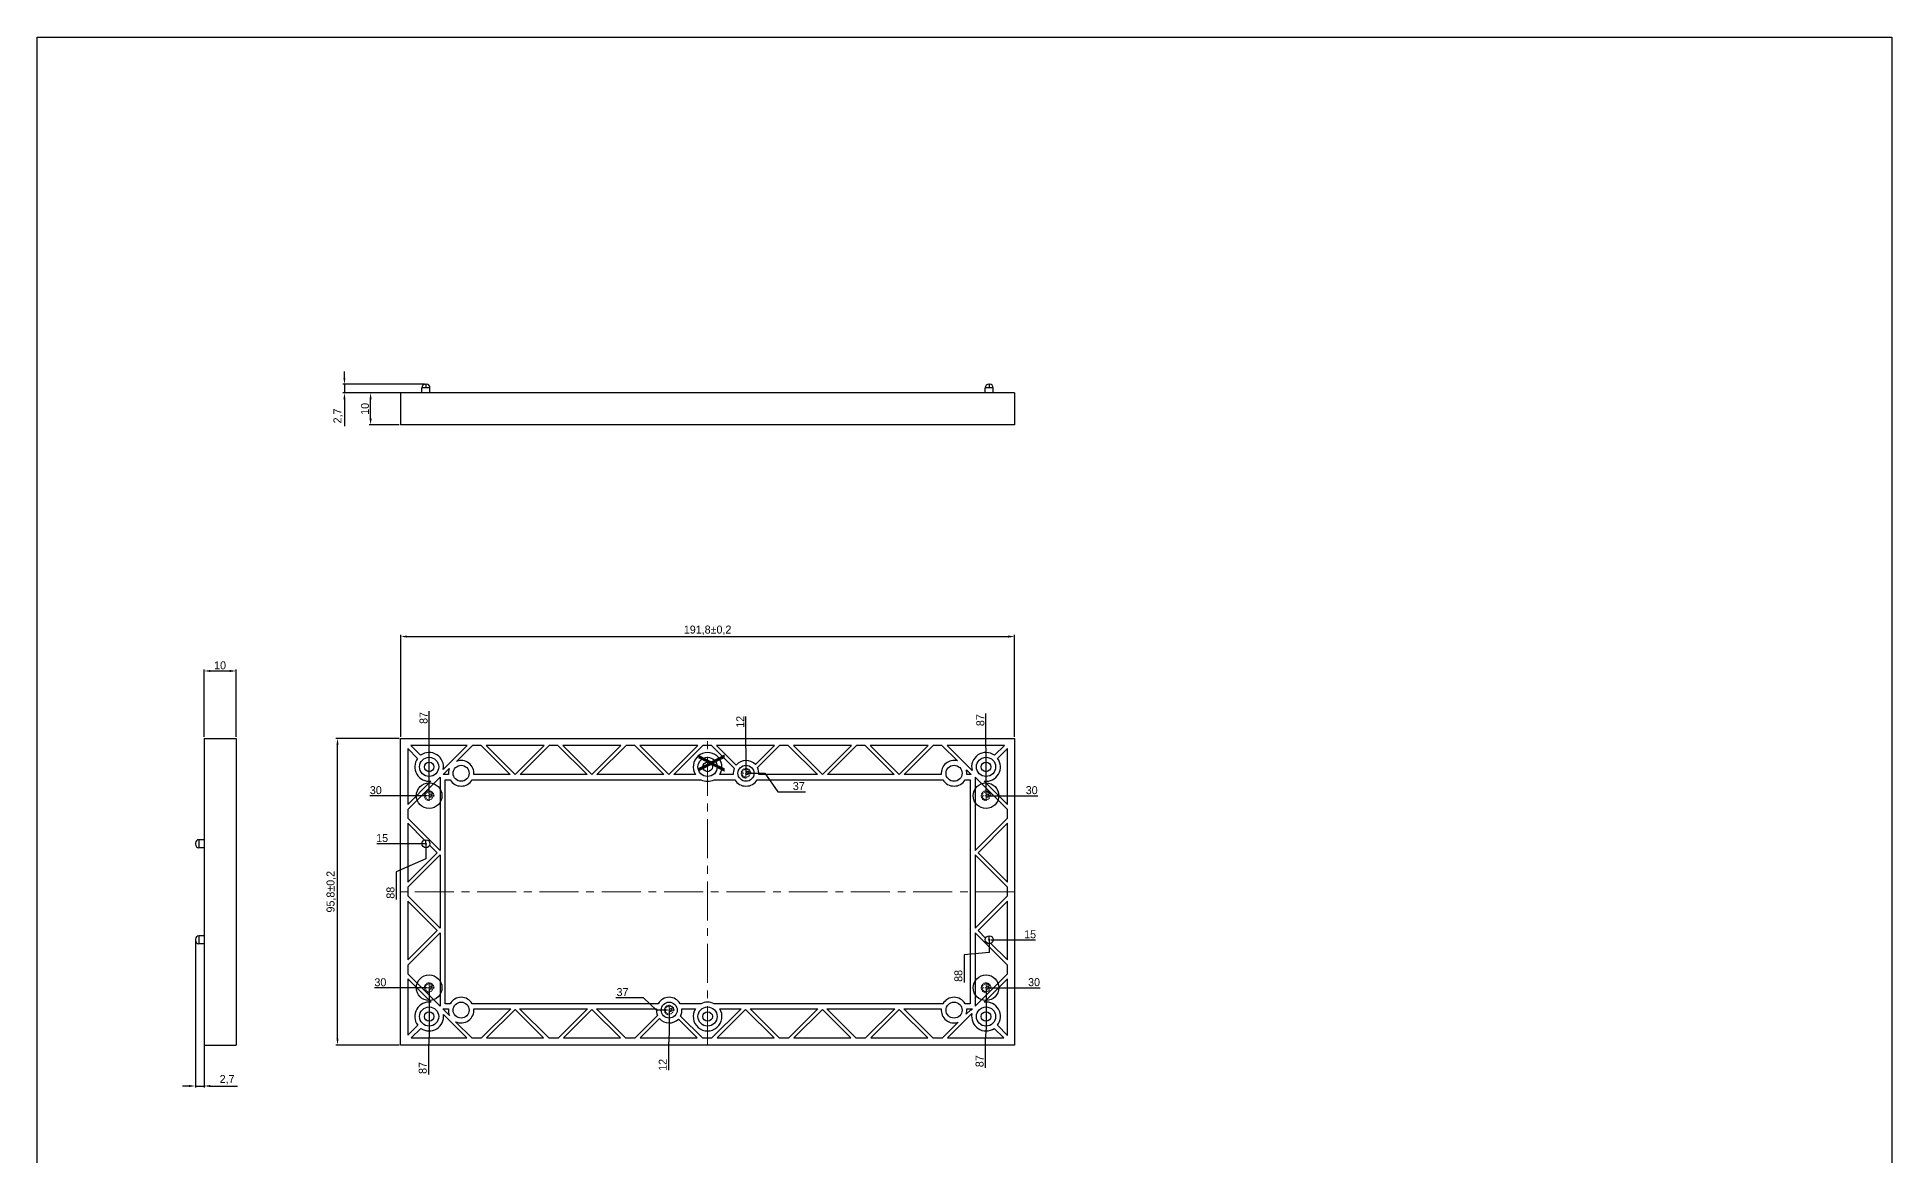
# Model space of a CAD drawing. Header units: millimetres. Extents: x 2216 to 2795, y 815 to 1515.
# Drawn here: x 2216 to 2795, y 1165 to 1515 of the extents above; entities that cross this region are included whole.
import ezdxf

# ---------------------------------------------------------------- set-up
doc = ezdxf.new("R2010")
doc.units = ezdxf.units.MM
doc.linetypes.add('CENTER', pattern=[50.8, 31.75, -6.35, 6.35, -6.35])
doc.linetypes.add('HIDDEN', pattern=[9.525, 6.35, -3.175])
doc.layers.add('dim', color=82, linetype='Continuous', lineweight=9)
doc.layers.add('screw', color=33, linetype='Continuous', lineweight=13)
doc.styles.add('TEXTSTYLE_2', font='txt', dxfattribs={"width": 0.8})
doc.styles.add('TXT', font='txt.shx', dxfattribs={"bigfont": 'gbcbig.shx'})
doc.dimstyles.new('ISO-25', dxfattribs={"dimtxt": 2.5, "dimasz": 2.5, "dimexe": 1.25, "dimexo": 0.625, "dimtad": 1, "dimtxsty": 'Standard', "dimcen": 2.5, "dimadec": 0, "dimazin": 0, "dimtfac": 1, "dimtmove": 0, "dimatfit": 3, "dimfxl": 1, "dimarcsym": 0})

# ---------------------------------------------------------------- blocks, each defined once
blk = doc.blocks.new('screw_m3_g')
at = {"layer": 'screw', "color": 1, "linetype": 'CENTER', "ltscale": 0.06}
for p, q in [((-1.65, 0), (1.65, 0)), ((0, -1.65), (0, 1.65))]:
    blk.add_line(p, q, dxfattribs=at)
at = {"layer": 'screw', "color": 33, "linetype": 'HIDDEN', "ltscale": 0.06}
blk.add_circle((0, 0), 1.25, dxfattribs=at)
at = {"layer": 'screw', "color": 92, "linetype": 'HIDDEN', "ltscale": 0.06}
blk.add_arc((0, 0), 1.5, 270, 180, dxfattribs=at)
at = {"layer": 'screw', "color": 6, "style": 'TXT'}
blk.add_text('M3', height=0.6, dxfattribs=at).set_placement((-0.51, -0.75))
blk = doc.blocks.new('*D4')
at = {"layer": 'Defpoints', "color": 0}
for p in [(2320.03, 1403.43), (2329.43, 1403.43), (2329.43, 1393.43)]:
    blk.add_point(p, dxfattribs=at)
at = {"layer": 'dim', "color": 0, "lineweight": -2}
for p, q in [((2328.93, 1403.43), (2319.54, 1403.43)), ((2320.03, 1395.43), (2320.03, 1401.43)), ((2328.93, 1393.43), (2319.54, 1393.43))]:
    blk.add_line(p, q, dxfattribs=at)
at = {"layer": 'dim', "color": 0}
for points in [[(2319.7, 1401.43), (2320.37, 1401.43), (2320.03, 1403.43)], [(2319.7, 1395.43), (2320.37, 1395.43), (2320.03, 1393.43)]]:
    blk.add_solid(points, dxfattribs=at)
at = {"layer": 'dim', "color": 0, "insert": (2318.29, 1398.43), "char_height": 2.5, "attachment_point": 5, "rotation": 90}
blk.add_mtext('10', dxfattribs=at)
blk = doc.blocks.new('*D5')
at = {"layer": 'Defpoints', "color": 0}
for p in [(2278, 1316.53), (2268, 1295.46), (2278, 1295.46)]:
    blk.add_point(p, dxfattribs=at)
at = {"layer": 'dim', "color": 0, "lineweight": -2}
for p, q in [((2268, 1295.96), (2268, 1317.03)), ((2270, 1316.53), (2276, 1316.53)), ((2278, 1295.96), (2278, 1317.03))]:
    blk.add_line(p, q, dxfattribs=at)
at = {"layer": 'dim', "color": 0}
for points in [[(2270, 1316.87), (2270, 1316.2), (2268, 1316.53)], [(2276, 1316.87), (2276, 1316.2), (2278, 1316.53)]]:
    blk.add_solid(points, dxfattribs=at)
at = {"layer": 'dim', "color": 0, "insert": (2273, 1318.28), "char_height": 2.5, "attachment_point": 5}
blk.add_mtext('10', dxfattribs=at)
blk = doc.blocks.new('*D6')
at = {"layer": 'Defpoints', "color": 0}
for p in [(2311.86, 1403.43), (2336.08, 1403.43), (2337.33, 1406.13)]:
    blk.add_point(p, dxfattribs=at)
at = {"layer": 'dim', "color": 0, "lineweight": -2}
for p, q in [((2311.86, 1408.13), (2311.86, 1410.13)), ((2336.83, 1406.13), (2311.36, 1406.13)), ((2335.58, 1403.43), (2311.36, 1403.43)), ((2311.86, 1406.13), (2311.86, 1403.43)), ((2311.86, 1401.43), (2311.86, 1393.01))]:
    blk.add_line(p, q, dxfattribs=at)
at = {"layer": 'dim', "color": 0}
for points in [[(2311.53, 1408.13), (2312.19, 1408.13), (2311.86, 1406.13)], [(2311.53, 1401.43), (2312.19, 1401.43), (2311.86, 1403.43)]]:
    blk.add_solid(points, dxfattribs=at)
at = {"layer": 'dim', "color": 0, "insert": (2309.9, 1396.22), "char_height": 2.5, "attachment_point": 5, "rotation": 90}
blk.add_mtext('2,7', dxfattribs=at)
blk = doc.blocks.new('*D7')
at = {"layer": 'Defpoints', "color": 0}
for p in [(2265.3, 1232.71), (2268, 1232.71), (2268, 1186.85)]:
    blk.add_point(p, dxfattribs=at)
at = {"layer": 'dim', "color": 0, "lineweight": -2}
for p, q in [((2265.3, 1232.21), (2265.3, 1186.35)), ((2268, 1232.21), (2268, 1186.35)), ((2263.3, 1186.85), (2261.3, 1186.85)), ((2265.3, 1186.85), (2268, 1186.85)), ((2270, 1186.85), (2278.41, 1186.85))]:
    blk.add_line(p, q, dxfattribs=at)
at = {"layer": 'dim', "color": 0}
for points in [[(2263.3, 1187.19), (2263.3, 1186.52), (2265.3, 1186.85)], [(2270, 1187.19), (2270, 1186.52), (2268, 1186.85)]]:
    blk.add_solid(points, dxfattribs=at)
at = {"layer": 'dim', "color": 0, "insert": (2275.2, 1188.81), "char_height": 2.5, "attachment_point": 5}
blk.add_mtext('2,7', dxfattribs=at)
blk = doc.blocks.new('*D30')
at = {"layer": 'Defpoints', "color": 0}
for p in [(2309.69, 1295.46), (2329.43, 1295.46), (2329.43, 1199.66)]:
    blk.add_point(p, dxfattribs=at)
at = {"layer": 'dim', "color": 0, "lineweight": -2}
for p, q in [((2328.93, 1295.46), (2309.19, 1295.46)), ((2309.69, 1201.66), (2309.69, 1293.46)), ((2328.93, 1199.66), (2309.19, 1199.66))]:
    blk.add_line(p, q, dxfattribs=at)
at = {"layer": 'dim', "color": 0}
for points in [[(2309.36, 1293.46), (2310.03, 1293.46), (2309.69, 1295.46)], [(2309.36, 1201.66), (2310.03, 1201.66), (2309.69, 1199.66)]]:
    blk.add_solid(points, dxfattribs=at)
at = {"layer": 'dim', "color": 0, "insert": (2307.74, 1247.56), "char_height": 2.5, "attachment_point": 5, "rotation": 90}
blk.add_mtext('\\A1;95,8±0,2', dxfattribs=at)
blk = doc.blocks.new('*D31')
at = {"layer": 'Defpoints', "color": 0}
for p in [(2521.23, 1327.29), (2329.43, 1295.46), (2521.23, 1295.46)]:
    blk.add_point(p, dxfattribs=at)
at = {"layer": 'dim', "color": 0, "lineweight": -2}
for p, q in [((2329.43, 1295.96), (2329.43, 1327.79)), ((2331.43, 1327.29), (2519.23, 1327.29)), ((2521.23, 1295.96), (2521.23, 1327.79))]:
    blk.add_line(p, q, dxfattribs=at)
at = {"layer": 'dim', "color": 0}
for points in [[(2331.43, 1327.62), (2331.43, 1326.95), (2329.43, 1327.29)], [(2519.23, 1327.62), (2519.23, 1326.95), (2521.23, 1327.29)]]:
    blk.add_solid(points, dxfattribs=at)
at = {"layer": 'dim', "color": 0, "insert": (2425.33, 1329.24), "char_height": 2.5, "attachment_point": 5}
blk.add_mtext('\\A1;191,8±0,2', dxfattribs=at)
blk = doc.blocks.new('*D47')
at = {"layer": 'Defpoints', "color": 0}
for p in [(2324.04, 1277.53), (2338.33, 1277.56), (2425.33, 1247.56)]:
    blk.add_point(p, dxfattribs=at)
at = {"layer": 'dim', "color": 0, "lineweight": -2}
for p, q in [((2328.04, 1277.53), (2319.79, 1277.53)), ((2332.04, 1277.56), (2328.04, 1277.53)), ((2337.83, 1277.56), (2332.04, 1277.56))]:
    blk.add_line(p, q, dxfattribs=at)
at = {"layer": 'dim', "color": 0, "insert": (2321.66, 1279.28), "char_height": 2.5, "attachment_point": 5}
blk.add_mtext('30', dxfattribs=at)
blk = doc.blocks.new('*D48')
at = {"layer": 'Defpoints', "color": 0}
for p in [(2338.34, 1299.26), (2338.33, 1277.56), (2425.33, 1247.56)]:
    blk.add_point(p, dxfattribs=at)
at = {"layer": 'dim', "color": 0, "lineweight": -2}
for p, q in [((2338.34, 1295.26), (2338.34, 1303.93)), ((2338.33, 1291.26), (2338.34, 1295.26)), ((2338.33, 1278.06), (2338.33, 1291.26))]:
    blk.add_line(p, q, dxfattribs=at)
at = {"layer": 'dim', "color": 0, "insert": (2336.59, 1301.85), "char_height": 2.5, "attachment_point": 5, "rotation": 90}
blk.add_mtext('87', dxfattribs=at)
blk = doc.blocks.new('*D49')
at = {"layer": 'Defpoints', "color": 0}
for p in [(2337.33, 1262.56), (2328.01, 1249.82), (2425.33, 1247.56)]:
    blk.add_point(p, dxfattribs=at)
at = {"layer": 'dim', "color": 0, "lineweight": -2}
for p, q in [((2337.33, 1257.82), (2328.01, 1253.82)), ((2337.33, 1262.06), (2337.33, 1257.82)), ((2328.01, 1253.82), (2328.01, 1245.15))]:
    blk.add_line(p, q, dxfattribs=at)
at = {"layer": 'dim', "color": 0, "insert": (2326.26, 1247.24), "char_height": 2.5, "attachment_point": 5, "rotation": 90}
blk.add_mtext('88', dxfattribs=at)
blk = doc.blocks.new('*D50')
at = {"layer": 'Defpoints', "color": 0}
for p in [(2325.81, 1262.56), (2337.33, 1262.56), (2425.33, 1247.56)]:
    blk.add_point(p, dxfattribs=at)
at = {"layer": 'dim', "color": 0, "lineweight": -2}
for p, q in [((2329.81, 1262.56), (2321.98, 1262.56)), ((2333.33, 1262.56), (2329.81, 1262.56)), ((2336.83, 1262.56), (2333.33, 1262.56))]:
    blk.add_line(p, q, dxfattribs=at)
at = {"layer": 'dim', "color": 0, "insert": (2323.64, 1264.31), "char_height": 2.5, "attachment_point": 5}
blk.add_mtext('15', dxfattribs=at)
blk = doc.blocks.new('*D51')
at = {"layer": 'Defpoints', "color": 0}
for p in [(2425.33, 1247.56), (2325.46, 1217.49), (2338.33, 1217.56)]:
    blk.add_point(p, dxfattribs=at)
at = {"layer": 'dim', "color": 0, "lineweight": -2}
for p, q in [((2329.46, 1217.49), (2321.21, 1217.49)), ((2333.46, 1217.56), (2329.46, 1217.49)), ((2337.83, 1217.56), (2333.46, 1217.56))]:
    blk.add_line(p, q, dxfattribs=at)
at = {"layer": 'dim', "color": 0, "insert": (2323.09, 1219.24), "char_height": 2.5, "attachment_point": 5}
blk.add_mtext('30', dxfattribs=at)
blk = doc.blocks.new('*D52')
at = {"layer": 'Defpoints', "color": 0}
for p in [(2425.33, 1247.56), (2338.33, 1217.56), (2338.08, 1195.07)]:
    blk.add_point(p, dxfattribs=at)
at = {"layer": 'dim', "color": 0, "lineweight": -2}
for p, q in [((2338.33, 1217.06), (2338.33, 1203.07)), ((2338.33, 1203.07), (2338.08, 1199.07)), ((2338.08, 1199.07), (2338.08, 1190.4))]:
    blk.add_line(p, q, dxfattribs=at)
at = {"layer": 'dim', "color": 0, "insert": (2336.33, 1192.49), "char_height": 2.5, "attachment_point": 5, "rotation": 90}
blk.add_mtext('87', dxfattribs=at)
blk = doc.blocks.new('*D53')
at = {"layer": 'Defpoints', "color": 0}
for p in [(2425.33, 1247.56), (2413.33, 1210.56), (2413.07, 1195.61)]:
    blk.add_point(p, dxfattribs=at)
at = {"layer": 'dim', "color": 0, "lineweight": -2}
for p, q in [((2413.33, 1210.06), (2413.33, 1203.61)), ((2413.33, 1203.61), (2413.07, 1199.61)), ((2413.07, 1199.61), (2413.07, 1191.78))]:
    blk.add_line(p, q, dxfattribs=at)
at = {"layer": 'dim', "color": 0, "insert": (2411.32, 1193.45), "char_height": 2.5, "attachment_point": 5, "rotation": 90}
blk.add_mtext('12', dxfattribs=at)
blk = doc.blocks.new('*D54')
at = {"layer": 'Defpoints', "color": 0}
for p in [(2425.33, 1247.56), (2401.32, 1214.43), (2413.33, 1210.56)]:
    blk.add_point(p, dxfattribs=at)
at = {"layer": 'dim', "color": 0, "lineweight": -2}
for p, q in [((2405.32, 1214.43), (2396.66, 1214.43)), ((2409.32, 1210.56), (2405.32, 1214.43)), ((2412.83, 1210.56), (2409.32, 1210.56))]:
    blk.add_line(p, q, dxfattribs=at)
at = {"layer": 'dim', "color": 0, "insert": (2398.74, 1216.18), "char_height": 2.5, "attachment_point": 5}
blk.add_mtext('37', dxfattribs=at)
blk = doc.blocks.new('*D55')
at = {"layer": 'Defpoints', "color": 0}
for p in [(2425.33, 1247.56), (2512.33, 1217.56), (2524.96, 1217.53)]:
    blk.add_point(p, dxfattribs=at)
at = {"layer": 'dim', "color": 0, "lineweight": -2}
for p, q in [((2512.83, 1217.56), (2516.96, 1217.56)), ((2516.96, 1217.56), (2520.96, 1217.53)), ((2520.96, 1217.53), (2529.2, 1217.53))]:
    blk.add_line(p, q, dxfattribs=at)
at = {"layer": 'dim', "color": 0, "insert": (2527.33, 1219.28), "char_height": 2.5, "attachment_point": 5}
blk.add_mtext('30', dxfattribs=at)
blk = doc.blocks.new('*D56')
at = {"layer": 'Defpoints', "color": 0}
for p in [(2425.33, 1247.56), (2512.33, 1217.56), (2512.07, 1197.17)]:
    blk.add_point(p, dxfattribs=at)
at = {"layer": 'dim', "color": 0, "lineweight": -2}
for p, q in [((2512.33, 1217.06), (2512.33, 1205.17)), ((2512.33, 1205.17), (2512.07, 1201.17)), ((2512.07, 1201.17), (2512.07, 1192.5))]:
    blk.add_line(p, q, dxfattribs=at)
at = {"layer": 'dim', "color": 0, "insert": (2510.32, 1194.59), "char_height": 2.5, "attachment_point": 5, "rotation": 90}
blk.add_mtext('87', dxfattribs=at)
blk = doc.blocks.new('*D57')
at = {"layer": 'Defpoints', "color": 0}
for p in [(2425.33, 1247.56), (2513.33, 1232.56), (2523.93, 1232.49)]:
    blk.add_point(p, dxfattribs=at)
at = {"layer": 'dim', "color": 0, "lineweight": -2}
for p, q in [((2513.83, 1232.56), (2517.33, 1232.56)), ((2517.33, 1232.56), (2519.93, 1232.49)), ((2519.93, 1232.49), (2527.76, 1232.49))]:
    blk.add_line(p, q, dxfattribs=at)
at = {"layer": 'dim', "color": 0, "insert": (2526.1, 1234.24), "char_height": 2.5, "attachment_point": 5}
blk.add_mtext('15', dxfattribs=at)
blk = doc.blocks.new('*D58')
at = {"layer": 'Defpoints', "color": 0}
for p in [(2425.33, 1247.56), (2513.33, 1232.56), (2505.45, 1223.83)]:
    blk.add_point(p, dxfattribs=at)
at = {"layer": 'dim', "color": 0, "lineweight": -2}
for p, q in [((2513.33, 1232.06), (2513.33, 1228.56)), ((2513.33, 1228.56), (2505.45, 1227.83)), ((2505.45, 1227.83), (2505.45, 1219.17))]:
    blk.add_line(p, q, dxfattribs=at)
at = {"layer": 'dim', "color": 0, "insert": (2503.7, 1221.25), "char_height": 2.5, "attachment_point": 5, "rotation": 90}
blk.add_mtext('88', dxfattribs=at)
blk = doc.blocks.new('*D59')
at = {"layer": 'Defpoints', "color": 0}
for p in [(2512.33, 1277.56), (2524.22, 1277.53), (2425.33, 1247.56)]:
    blk.add_point(p, dxfattribs=at)
at = {"layer": 'dim', "color": 0, "lineweight": -2}
for p, q in [((2512.83, 1277.56), (2516.33, 1277.56)), ((2516.33, 1277.56), (2520.22, 1277.53)), ((2520.22, 1277.53), (2528.47, 1277.53))]:
    blk.add_line(p, q, dxfattribs=at)
at = {"layer": 'dim', "color": 0, "insert": (2526.59, 1279.28), "char_height": 2.5, "attachment_point": 5}
blk.add_mtext('30', dxfattribs=at)
blk = doc.blocks.new('*D60')
at = {"layer": 'Defpoints', "color": 0}
for p in [(2512.3, 1298.57), (2512.33, 1277.56), (2425.33, 1247.56)]:
    blk.add_point(p, dxfattribs=at)
at = {"layer": 'dim', "color": 0, "lineweight": -2}
for p, q in [((2512.3, 1294.57), (2512.3, 1303.23)), ((2512.33, 1290.57), (2512.3, 1294.57)), ((2512.33, 1278.06), (2512.33, 1290.57))]:
    blk.add_line(p, q, dxfattribs=at)
at = {"layer": 'dim', "color": 0, "insert": (2510.55, 1301.15), "char_height": 2.5, "attachment_point": 5, "rotation": 90}
blk.add_mtext('87', dxfattribs=at)
blk = doc.blocks.new('*D61')
at = {"layer": 'Defpoints', "color": 0}
for p in [(2437.3, 1298.48), (2437.33, 1284.56), (2425.33, 1247.56)]:
    blk.add_point(p, dxfattribs=at)
at = {"layer": 'dim', "color": 0, "lineweight": -2}
for p, q in [((2437.3, 1294.48), (2437.3, 1302.32)), ((2437.33, 1290.48), (2437.3, 1294.48)), ((2437.33, 1285.06), (2437.33, 1290.48))]:
    blk.add_line(p, q, dxfattribs=at)
at = {"layer": 'dim', "color": 0, "insert": (2435.55, 1300.65), "char_height": 2.5, "attachment_point": 5, "rotation": 90}
blk.add_mtext('12', dxfattribs=at)
blk = doc.blocks.new('*D62')
at = {"layer": 'Defpoints', "color": 0}
for p in [(2437.33, 1284.56), (2451.24, 1278.82), (2425.33, 1247.56)]:
    blk.add_point(p, dxfattribs=at)
at = {"layer": 'dim', "color": 0, "lineweight": -2}
for p, q in [((2437.83, 1284.56), (2443.24, 1284.56)), ((2443.24, 1284.56), (2447.24, 1278.82)), ((2447.24, 1278.82), (2455.91, 1278.82))]:
    blk.add_line(p, q, dxfattribs=at)
at = {"layer": 'dim', "color": 0, "insert": (2453.82, 1280.57), "char_height": 2.5, "attachment_point": 5}
blk.add_mtext('37', dxfattribs=at)

msp = doc.modelspace()

# ---------------------------------------------------------------- linework, layer by layer
for p, q in [((2215.832, 815.41), (2215.832, 1514.603)), ((2215.832, 1514.603), (2795.361, 1514.603)), ((2795.361, 1514.603), (2795.361, 815.41))]:
    msp.add_line(p, q)
at = {"color": 7, "linetype": 'Continuous'}
for p, q in [((2521.226, 1403.43), (2329.426, 1403.43)), ((2329.426, 1403.43), (2329.426, 1393.43)), ((2338.576, 1405.03), (2336.076, 1405.03)), ((2336.076, 1403.43), (2336.076, 1405.03)), ((2337.176, 1406.13), (2337.476, 1406.13)), ((2337.326, 1406.13), (2337.326, 1405.03)), ((2338.576, 1403.43), (2338.576, 1405.03)), ((2466.941, 1403.43), (2383.711, 1403.43)), ((2512.076, 1403.43), (2512.076, 1405.03)), ((2514.576, 1405.03), (2512.076, 1405.03)), ((2513.176, 1406.13), (2513.476, 1406.13)), ((2513.326, 1406.13), (2513.326, 1405.03)), ((2514.576, 1403.43), (2514.576, 1405.03)), ((2521.226, 1403.43), (2521.226, 1393.43)), ((2521.226, 1393.43), (2329.426, 1393.43)), ((2267.996, 1295.457), (2267.996, 1199.657)), ((2267.996, 1295.457), (2277.996, 1295.457)), ((2277.996, 1295.457), (2277.996, 1199.657)), ((2329.426, 1295.457), (2521.226, 1295.457)), ((2329.426, 1199.657), (2329.426, 1295.457)), ((2332.607, 1293.257), (2335.67, 1290.189)), ((2350.251, 1293.257), (2332.607, 1293.257)), ((2342.756, 1285.761), (2350.251, 1293.257)), ((2351.843, 1293.257), (2346.867, 1288.281)), ((2354.551, 1293.257), (2351.843, 1293.257)), ((2363.651, 1284.157), (2354.551, 1293.257)), ((2356.142, 1293.257), (2365.197, 1284.202)), ((2374.251, 1293.257), (2356.142, 1293.257)), ((2365.197, 1284.202), (2374.251, 1293.257)), ((2375.843, 1293.257), (2366.743, 1284.157)), ((2378.551, 1293.257), (2375.843, 1293.257)), ((2387.651, 1284.157), (2378.551, 1293.257)), ((2380.142, 1293.257), (2389.197, 1284.202)), ((2398.251, 1293.257), (2380.142, 1293.257)), ((2389.197, 1284.202), (2398.251, 1293.257)), ((2399.843, 1293.257), (2390.743, 1284.157)), ((2402.551, 1293.257), (2399.843, 1293.257)), ((2411.651, 1284.157), (2402.551, 1293.257)), ((2404.142, 1293.257), (2413.197, 1284.202)), ((2422.251, 1293.257), (2404.142, 1293.257)), ((2413.197, 1284.202), (2422.251, 1293.257)), ((2423.843, 1293.257), (2414.743, 1284.157)), ((2426.551, 1293.257), (2423.843, 1293.257)), ((2433.657, 1286.15), (2426.551, 1293.257)), ((2428.142, 1293.257), (2434.266, 1287.133)), ((2446.251, 1293.257), (2428.142, 1293.257)), ((2440.265, 1287.27), (2446.251, 1293.257)), ((2447.843, 1293.257), (2440.913, 1286.327)), ((2450.551, 1293.257), (2447.843, 1293.257)), ((2459.651, 1284.157), (2450.551, 1293.257)), ((2470.251, 1293.257), (2452.142, 1293.257)), ((2452.142, 1293.257), (2461.197, 1284.202)), ((2461.197, 1284.202), (2470.251, 1293.257)), ((2471.843, 1293.257), (2462.743, 1284.157)), ((2474.551, 1293.257), (2471.843, 1293.257)), ((2483.651, 1284.157), (2474.551, 1293.257)), ((2494.251, 1293.257), (2476.142, 1293.257)), ((2476.142, 1293.257), (2485.197, 1284.202)), ((2485.197, 1284.202), (2494.251, 1293.257)), ((2495.843, 1293.257), (2486.743, 1284.157)), ((2498.551, 1293.257), (2495.843, 1293.257)), ((2503.396, 1288.411), (2498.551, 1293.257)), ((2518.046, 1293.257), (2500.142, 1293.257)), ((2500.142, 1293.257), (2507.97, 1285.429)), ((2514.982, 1290.189), (2518.046, 1293.257)), ((2521.226, 1295.457), (2521.226, 1199.657)), ((2267.996, 1289.172), (2267.996, 1205.942)), ((2334.694, 1289.213), (2331.626, 1292.276)), ((2331.626, 1292.276), (2331.626, 1274.822)), ((2519.026, 1292.297), (2515.953, 1289.221)), ((2519.026, 1274.822), (2519.026, 1292.297)), ((2341.726, 1283.331), (2331.626, 1273.231)), ((2331.626, 1274.822), (2338.897, 1282.093)), ((2341.726, 1283.331), (2341.726, 1260.423)), ((2344.602, 1286.016), (2342.743, 1284.157)), ((2344.346, 1284.157), (2342.743, 1284.157)), ((2343.326, 1282.557), (2344.862, 1282.557)), ((2343.326, 1212.557), (2343.326, 1282.557)), ((2351.791, 1282.557), (2423.265, 1282.557)), ((2363.651, 1284.157), (2352.306, 1284.157)), ((2387.651, 1284.157), (2366.743, 1284.157)), ((2411.651, 1284.157), (2390.743, 1284.157)), ((2421.52, 1284.157), (2414.743, 1284.157)), ((2427.388, 1282.557), (2433.862, 1282.557)), ((2433.346, 1284.157), (2429.133, 1284.157)), ((2440.791, 1282.557), (2498.862, 1282.557)), ((2459.651, 1284.157), (2441.306, 1284.157)), ((2483.651, 1284.157), (2462.743, 1284.157)), ((2498.346, 1284.157), (2486.743, 1284.157)), ((2505.791, 1282.557), (2507.326, 1282.557)), ((2507.651, 1284.157), (2506.181, 1285.627)), ((2507.651, 1284.157), (2506.306, 1284.157)), ((2507.326, 1282.557), (2507.326, 1212.557)), ((2508.926, 1283.331), (2508.926, 1260.423)), ((2519.026, 1273.231), (2508.926, 1283.331)), ((2511.756, 1282.093), (2519.026, 1274.822)), ((2331.626, 1273.231), (2331.626, 1270.523)), ((2331.626, 1270.523), (2341.726, 1260.423)), ((2508.926, 1260.423), (2519.026, 1270.523)), ((2519.026, 1270.523), (2519.026, 1273.231)), ((2266.396, 1263.807), (2266.396, 1261.307)), ((2267.996, 1263.807), (2266.396, 1263.807)), ((2336.847, 1263.711), (2331.626, 1268.931)), ((2331.626, 1268.931), (2331.626, 1250.522)), ((2337.326, 1262.707), (2337.326, 1263.807)), ((2519.026, 1268.931), (2509.822, 1259.727)), ((2519.026, 1250.522), (2519.026, 1268.931)), ((2265.296, 1262.707), (2265.296, 1262.407)), ((2267.996, 1261.307), (2266.396, 1261.307)), ((2331.626, 1250.522), (2340.831, 1259.727)), ((2341.726, 1259.031), (2331.626, 1248.931)), ((2337.326, 1262.407), (2337.326, 1261.307)), ((2340.831, 1259.727), (2338.481, 1262.077)), ((2341.726, 1259.031), (2341.726, 1236.123)), ((2508.926, 1259.031), (2508.926, 1236.123)), ((2519.026, 1248.931), (2508.926, 1259.031)), ((2509.822, 1259.727), (2519.026, 1250.522)), ((2331.626, 1248.931), (2331.626, 1246.223)), ((2331.626, 1246.223), (2341.726, 1236.123)), ((2508.926, 1236.123), (2519.026, 1246.223)), ((2519.026, 1246.223), (2519.026, 1248.931)), ((2340.831, 1235.427), (2331.626, 1244.631)), ((2331.626, 1244.631), (2331.626, 1226.222)), ((2519.026, 1244.631), (2509.822, 1235.427)), ((2519.026, 1226.222), (2519.026, 1244.631)), ((2331.626, 1226.222), (2340.831, 1235.427)), ((2341.726, 1234.731), (2331.626, 1224.631)), ((2341.726, 1234.731), (2341.726, 1211.823)), ((2508.926, 1234.731), (2508.926, 1211.823)), ((2519.026, 1224.631), (2508.926, 1234.731)), ((2509.822, 1235.427), (2512.184, 1233.065)), ((2265.296, 1232.707), (2265.296, 1232.407)), ((2267.996, 1233.807), (2266.396, 1233.807)), ((2266.396, 1233.807), (2266.396, 1231.307)), ((2267.996, 1231.307), (2266.396, 1231.307)), ((2513.326, 1232.707), (2513.326, 1233.807)), ((2513.326, 1232.407), (2513.326, 1231.307)), ((2513.834, 1231.414), (2519.026, 1226.222)), ((2331.626, 1224.631), (2331.626, 1221.923)), ((2519.026, 1221.923), (2519.026, 1224.631)), ((2331.626, 1221.923), (2341.726, 1211.823)), ((2338.944, 1213.014), (2331.626, 1220.331)), ((2331.626, 1220.331), (2331.626, 1202.687)), ((2508.926, 1211.823), (2519.026, 1221.923)), ((2519.026, 1220.331), (2511.709, 1213.014)), ((2519.026, 1202.666), (2519.026, 1220.331)), ((2344.862, 1212.557), (2343.326, 1212.557)), ((2409.862, 1212.557), (2351.791, 1212.557)), ((2423.265, 1212.557), (2416.791, 1212.557)), ((2498.862, 1212.557), (2427.388, 1212.557)), ((2507.326, 1212.557), (2505.791, 1212.557)), ((2331.626, 1202.687), (2334.758, 1205.815)), ((2342.593, 1210.957), (2344.717, 1208.832)), ((2342.593, 1210.957), (2344.346, 1210.957)), ((2350.101, 1201.857), (2342.784, 1209.174)), ((2346.602, 1206.947), (2351.693, 1201.857)), ((2352.306, 1210.957), (2363.801, 1210.957)), ((2354.701, 1201.857), (2363.801, 1210.957)), ((2365.197, 1210.761), (2356.292, 1201.857)), ((2374.101, 1201.857), (2365.197, 1210.761)), ((2366.593, 1210.957), (2375.693, 1201.857)), ((2366.593, 1210.957), (2387.801, 1210.957)), ((2378.701, 1201.857), (2387.801, 1210.957)), ((2389.197, 1210.761), (2380.292, 1201.857)), ((2398.101, 1201.857), (2389.197, 1210.761)), ((2390.593, 1210.957), (2399.693, 1201.857)), ((2390.593, 1210.957), (2409.346, 1210.957)), ((2402.701, 1201.857), (2409.704, 1208.86)), ((2410.336, 1207.9), (2404.292, 1201.857)), ((2422.101, 1201.857), (2416.192, 1207.766)), ((2416.863, 1208.687), (2423.693, 1201.857)), ((2417.306, 1210.957), (2421.52, 1210.957)), ((2426.701, 1201.857), (2435.801, 1210.957)), ((2437.197, 1210.761), (2428.292, 1201.857)), ((2429.133, 1210.957), (2435.801, 1210.957)), ((2446.101, 1201.857), (2437.197, 1210.761)), ((2438.593, 1210.957), (2459.801, 1210.957)), ((2438.593, 1210.957), (2447.693, 1201.857)), ((2450.701, 1201.857), (2459.801, 1210.957)), ((2461.197, 1210.761), (2452.292, 1201.857)), ((2470.101, 1201.857), (2461.197, 1210.761)), ((2462.593, 1210.957), (2483.801, 1210.957)), ((2462.593, 1210.957), (2471.693, 1201.857)), ((2474.701, 1201.857), (2483.801, 1210.957)), ((2485.197, 1210.761), (2476.292, 1201.857)), ((2494.101, 1201.857), (2485.197, 1210.761)), ((2486.593, 1210.957), (2498.347, 1210.957)), ((2486.593, 1210.957), (2495.693, 1201.857)), ((2498.701, 1201.857), (2503.613, 1206.769)), ((2507.924, 1209.488), (2500.292, 1201.857)), ((2506.114, 1209.27), (2507.438, 1210.594)), ((2506.306, 1210.957), (2508.06, 1210.957)), ((2507.697, 1210.594), (2507.438, 1210.594)), ((2507.697, 1210.594), (2508.06, 1210.957)), ((2515.889, 1205.807), (2519.026, 1202.666)), ((2267.996, 1199.657), (2277.996, 1199.657)), ((2521.226, 1199.657), (2329.426, 1199.657)), ((2335.758, 1204.862), (2332.756, 1201.857)), ((2332.756, 1201.857), (2350.101, 1201.857)), ((2351.693, 1201.857), (2354.701, 1201.857)), ((2356.292, 1201.857), (2374.101, 1201.857)), ((2375.693, 1201.857), (2378.701, 1201.857)), ((2380.292, 1201.857), (2398.101, 1201.857)), ((2399.693, 1201.857), (2402.701, 1201.857)), ((2404.292, 1201.857), (2422.101, 1201.857)), ((2423.693, 1201.857), (2426.701, 1201.857)), ((2428.292, 1201.857), (2446.101, 1201.857)), ((2447.693, 1201.857), (2450.701, 1201.857)), ((2452.292, 1201.857), (2470.101, 1201.857)), ((2471.693, 1201.857), (2474.701, 1201.857)), ((2476.292, 1201.857), (2494.101, 1201.857)), ((2495.693, 1201.857), (2498.701, 1201.857)), ((2500.292, 1201.857), (2517.896, 1201.857)), ((2517.896, 1201.857), (2514.895, 1204.862))]:
    msp.add_line(p, q, dxfattribs=at)
for centre, radius in [((2338.326, 1286.557), 3), ((2338.326, 1286.557), 1.5), ((2348.326, 1284.557), 2.5), ((2425.326, 1286.557), 3), ((2425.326, 1286.557), 1.5), ((2437.326, 1284.557), 2.5), ((2502.326, 1284.557), 2.5), ((2512.326, 1286.557), 3), ((2512.326, 1286.557), 1.5), ((2337.326, 1262.557), 1.25), ((2337.326, 1262.557), 0.15), ((2513.326, 1232.557), 1.25), ((2513.326, 1232.557), 0.15), ((2338.326, 1208.557), 3), ((2348.326, 1210.557), 2.5), ((2413.326, 1210.557), 2.5), ((2425.326, 1208.557), 3), ((2502.326, 1210.557), 2.5), ((2512.326, 1208.557), 3), ((2338.326, 1208.557), 1.5), ((2425.326, 1208.557), 1.5), ((2512.326, 1208.557), 1.5)]:
    msp.add_circle(centre, radius, dxfattribs=at)
for centre in [(2338.326, 1277.557), (2512.326, 1277.557), (2338.326, 1217.557), (2512.326, 1217.557)]:
    msp.add_circle(centre, 4)
for centre, radius, start, end in [((2337.176, 1405.03), 1.1, 90.00019, 180), ((2337.476, 1405.03), 1.1, 0, 89.99981), ((2513.176, 1405.03), 1.1, 90.00019, 180), ((2513.476, 1405.03), 1.1, 0, 89.99981), ((2338.326, 1286.557), 4.5, 143.826746, 277.284069), ((2338.326, 1286.557), 4.5, 349.81454, 126.173254), ((2348.326, 1284.557), 4, 354.26083, 111.396949), ((2425.326, 1286.557), 4.5, 327.769047, 212.230953), ((2437.326, 1284.557), 4, 42.722098, 139.910508), ((2502.326, 1284.557), 4, 74.484581, 185.73917), ((2512.326, 1286.557), 4.5, 53.826746, 194.515088), ((2512.326, 1286.557), 4.5, 262.715931, 36.298125), ((2348.326, 1284.557), 4, 158.603051, 185.73917), ((2348.326, 1284.557), 4, 210, 330), ((2425.326, 1286.557), 4.5, 242.733956, 297.266044), ((2437.326, 1284.557), 4, 156.527558, 185.73917), ((2437.326, 1284.557), 4, 210, 330), ((2437.326, 1284.557), 4, 354.26083, 26.270814), ((2502.326, 1284.557), 4, 210, 330), ((2502.326, 1284.557), 4, 354.26083, 15.515419), ((2266.396, 1262.707), 1.1, 90.000202, 179.999825), ((2266.396, 1262.407), 1.1, 180.000175, 269.999798), ((2266.396, 1232.707), 1.1, 90.000202, 179.999825), ((2266.396, 1232.407), 1.1, 180.000175, 269.999798), ((2338.326, 1208.557), 4.5, 82.114227, 217.538212), ((2348.326, 1210.557), 4, 30, 150), ((2413.326, 1210.557), 4, 30, 150), ((2425.326, 1208.557), 4.5, 62.733956, 117.266044), ((2502.326, 1210.557), 4, 30, 150), ((2512.326, 1208.557), 4.5, 322.338722, 97.885773), ((2338.326, 1208.557), 4.5, 235.195129, 7.885773), ((2348.326, 1210.557), 4, 174.26083, 205.537182), ((2348.326, 1210.557), 4, 244.462818, 5.73917), ((2413.326, 1210.557), 4, 174.26083, 205.096793), ((2413.326, 1210.557), 4, 221.612812, 315.75804), ((2413.326, 1210.557), 4, 332.132291, 5.73917), ((2425.326, 1208.557), 4.5, 147.769047, 32.230953), ((2502.326, 1210.557), 4, 174.260339, 288.767486), ((2502.326, 1210.557), 4, 341.232903, 5.73917), ((2512.326, 1208.557), 4.5, 168.050253, 304.804871)]:
    msp.add_arc(centre, radius, start, end, dxfattribs=at)
at = {"layer": 'screw', "color": 1, "linetype": 'CENTER', "ltscale": 0.3832}
for p, q in [((2425.326, 1199.657), (2425.326, 1295.457)), ((2521.226, 1247.557), (2329.426, 1247.557))]:
    msp.add_line(p, q, dxfattribs=at)

# ---------------------------------------------------------------- block references
at = {"layer": 'screw', "rotation": 90}
for p in [(2437.326, 1284.557), (2338.326, 1277.557), (2512.326, 1277.557), (2338.326, 1217.557), (2512.326, 1217.557), (2413.326, 1210.557)]:
    msp.add_blockref('screw_m3_g', p, dxfattribs=at)

# ---------------------------------------------------------------- texts
at = {"color": 9, "linetype": 'Continuous', "insert": (2419.952, 1284.872), "char_height": 10.749, "width": 8.59902, "attachment_point": 1, "rotation": 90, "line_spacing_factor": 0.9, "style": 'TEXTSTYLE_2'}
msp.add_mtext('x', dxfattribs=at)

# ---------------------------------------------------------------- dimensions: what is measured, and where the dimension line sits
at = {"layer": 'dim'}
for base, p1, p2, angle, override, picture, middle in [((2311.859, 1403.43), (2337.326, 1406.13), (2336.076, 1403.43), 90, {"dimasz": 2, "dimexe": 0.49975, "dimexo": 0.49975, "dimgap": 0.49975}, '*D6', (2309.901, 1396.222)), ((2320.035, 1403.43), (2329.426, 1393.43), (2329.426, 1403.43), 90, {"dimasz": 2, "dimexe": 0.49975, "dimexo": 0.49975, "dimgap": 0.49975}, '*D4', (2318.285, 1398.43)), ((2521.226, 1327.286), (2329.426, 1295.457), (2521.226, 1295.457), 180, {"dimasz": 2, "dimexe": 0.49975, "dimexo": 0.49975, "dimgap": 0.49975, "dimtol": 1, "dimlim": 0, "dimtp": 0.2, "dimtm": 0.2, "dimtfac": 1, "dimtdec": 3, "dimtolj": 1}, '*D31', (2425.326, 1329.244)), ((2277.996, 1316.535), (2267.996, 1295.457), (2277.996, 1295.457), 180, {"dimasz": 2, "dimexe": 0.49975, "dimexo": 0.49975, "dimgap": 0.49975}, '*D5', (2272.996, 1318.284)), ((2309.694, 1295.457), (2329.426, 1199.657), (2329.426, 1295.457), 90, {"dimasz": 2, "dimexe": 0.49975, "dimexo": 0.49975, "dimgap": 0.49975, "dimtol": 1, "dimlim": 0, "dimtp": 0.2, "dimtm": 0.2, "dimtfac": 1, "dimtdec": 3, "dimtolj": 1}, '*D30', (2307.736, 1247.557)), ((2267.996, 1186.852), (2265.296, 1232.707), (2267.996, 1232.707), 180, {"dimasz": 2, "dimexe": 0.49975, "dimexo": 0.49975, "dimgap": 0.49975}, '*D7', (2275.204, 1188.81))]:
    dim = msp.add_linear_dim(base=base, p1=p1, p2=p2, angle=angle, dimstyle='ISO-25', override=override, dxfattribs=at)
    dim.commit()
    dim.dimension.update_dxf_attribs({"geometry": picture, "text_midpoint": middle})
for feature_location, offset, dtype, picture, middle in [((2338.326, 1277.557), (0.016, 21.707), 1, '*D48', (2336.593, 1301.846)), ((2512.326, 1277.557), (-0.027, 21.009), 1, '*D60', (2510.55, 1301.148)), ((2437.326, 1284.557), (-0.027, 13.928), 1, '*D61', (2435.549, 1300.651)), ((2338.326, 1277.557), (-14.288, -0.023), 0, '*D47', (2321.663, 1279.284)), ((2437.326, 1284.557), (13.914, -5.738), 0, '*D62', (2453.824, 1280.568)), ((2512.326, 1277.557), (11.893, -0.029), 0, '*D59', (2526.595, 1279.277)), ((2337.326, 1262.557), (-11.518, 0.003), 0, '*D50', (2323.642, 1264.31)), ((2337.326, 1262.557), (-9.314, -12.736), 1, '*D49', (2326.263, 1247.238)), ((2338.326, 1217.557), (-12.862, -0.067), 0, '*D51', (2323.09, 1219.24)), ((2338.326, 1217.557), (-0.242, -22.487), 1, '*D52', (2336.334, 1192.487)), ((2413.326, 1210.557), (-12.003, 3.877), 0, '*D54', (2398.741, 1216.183)), ((2413.326, 1210.557), (-0.257, -14.942), 1, '*D53', (2411.32, 1193.448)), ((2512.326, 1217.557), (12.629, -0.031), 0, '*D55', (2527.33, 1219.275)), ((2512.326, 1217.557), (-0.256, -20.386), 1, '*D56', (2510.321, 1194.588)), ((2513.326, 1232.557), (10.604, -0.069), 0, '*D57', (2526.097, 1234.237)), ((2513.326, 1232.557), (-7.872, -8.724), 1, '*D58', (2503.705, 1221.249))]:
    dim = msp.add_ordinate_dim(feature_location=feature_location, offset=offset, dtype=dtype, origin=(2425.326, 1247.557), dimstyle='ISO-25', override={"dimasz": 2, "dimexe": 0.49975, "dimexo": 0.49975, "dimgap": 0.49975}, dxfattribs=at)
    dim.commit()
    dim.dimension.update_dxf_attribs({"geometry": picture, "text_midpoint": middle})

doc.saveas('drawing.dxf')
